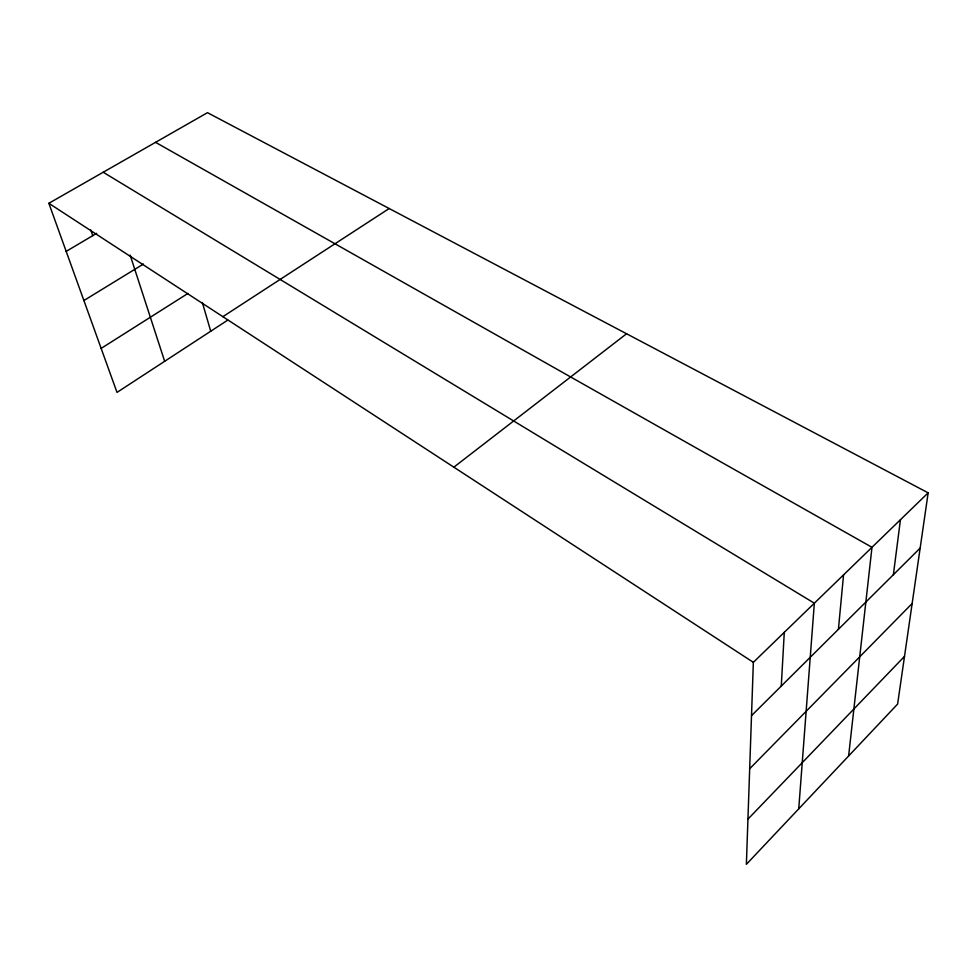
<?xml version="1.0" encoding="UTF-8"?>
<svg xmlns="http://www.w3.org/2000/svg" width="977" height="977" viewBox="0 0 977 977"><rect width="100%" height="100%" fill="white"/><g stroke="black" fill="none" stroke-linecap="round" stroke-linejoin="round"><path stroke-width="1.47" d="M928.15 492.848L753.352 662.333L746.379 864.327L897.607 704.087L928.15 492.848L207.478 112.673L48.85 203.289L117.008 392.4L227.775 320.102M781.27 686.086L784.287 632.351M798.734 808.858L814.342 603.2L103.208 172.233M838.413 629.322L843.554 574.867M848.61 756.003L871.985 547.315L155.551 142.337M893.369 574.732L900.452 519.703M747.942 819.129L904.507 656.385M749.677 768.752L912.152 603.505M751.508 715.652L920.163 548.109M453.841 467.177L626.575 333.755M222.866 316.682L389.176 208.528M101.144 348.41L187.938 293.43M83.888 300.525L143.448 264.034M66.18 251.37L96.65 233.344M48.85 203.289L753.352 662.333M90.8 229.998L92.742 235.652M130.149 255.107L164.661 361.295M202.337 302.491L210.727 331.227"/></g></svg>
